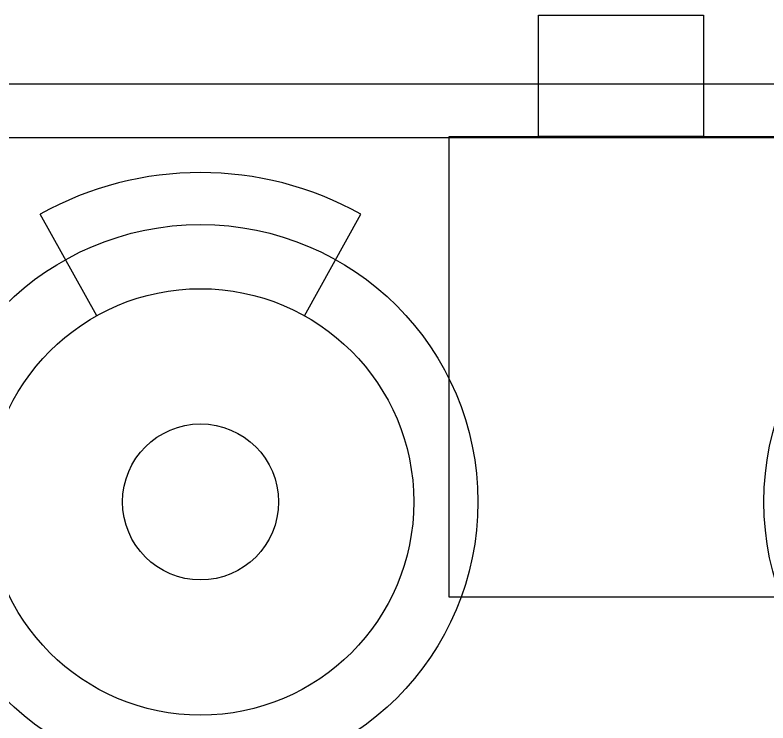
# Model space of a CAD drawing. Header units: inches. Extents: x -5 to 142, y -3 to 122.
# Drawn here: x 58.8 to 102.23, y 81.25 to 122.08 of the extents above; entities that cross this region are included whole.
import ezdxf

# ---------------------------------------------------------------- set-up
doc = ezdxf.new("R2010")
doc.units = ezdxf.units.IN
doc.header["$MEASUREMENT"] = 0

msp = doc.modelspace()

# ---------------------------------------------------------------- linework, layer by layer
for p, q in [((63.5118, 104.7439), (60.25, 110.5963)), ((75.4882, 104.7439), (78.75, 110.5963))]:
    msp.add_line(p, q)
for points in [[(88.9875, 122.084), (98.5125, 122.084), (98.5125, 115.0736), (88.9875, 115.0736)], [(-3.1, -3.1), (142.1, -3.1), (142.1, 118.1), (-3.1, 118.1)], [(0, 0), (139, 0), (139, 115), (0, 115)], [(83.844, 115.0736), (103.656, 115.0736), (103.656, 88.5052), (83.844, 88.5052)]]:
    msp.add_lwpolyline(points, close=True)
for centre, radius in [((69.5, 94), 16), ((118, 94), 16), ((69.5, 94), 12.3), ((69.5, 94), 4.5)]:
    msp.add_circle(centre, radius)
msp.add_arc((69.5, 94), 19, 60.86677, 119.13323)

doc.saveas('drawing.dxf')
